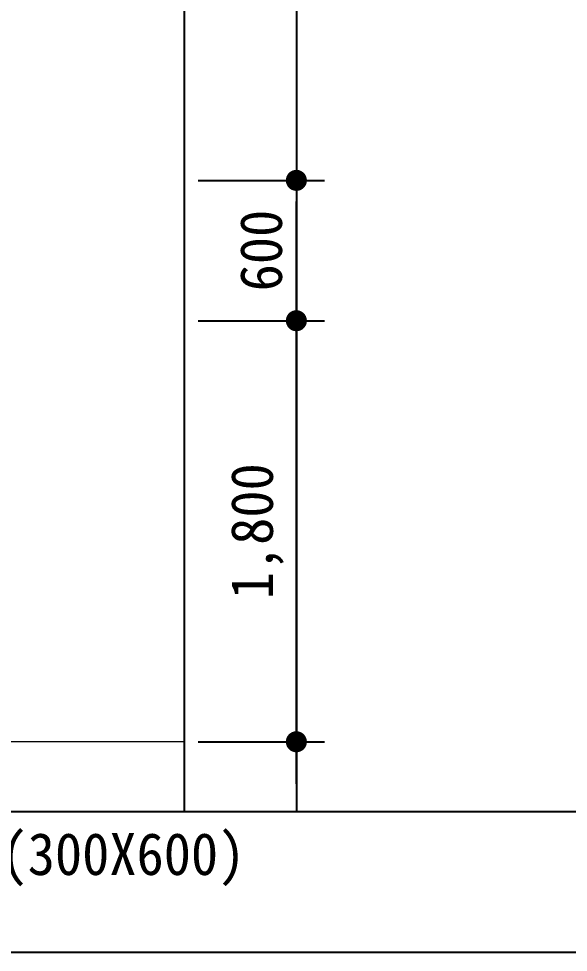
# Model space of a CAD drawing. Header units: millimetres. Extents: x -423835 to -174325, y -1379898 to -1311126.
# Drawn here: x -294099 to -291749, y -1379292 to -1375300 of the extents above; entities that cross this region are included whole.
import ezdxf
from ezdxf.enums import TextEntityAlignment as Align

# ---------------------------------------------------------------- set-up
doc = ezdxf.new("R2010")
doc.units = ezdxf.units.MM
doc.header["$LTSCALE"] = 100
doc.header["$MEASUREMENT"] = 0
doc.header["$PDSIZE"] = -10
doc.layers.get('0').update_dxf_attribs({"linetype": 'CONTINUOUS'})
doc.layers.get('Defpoints').update_dxf_attribs({"color": 153, "linetype": 'CONTINUOUS'})
doc.layers.add('A-DIMS', color=7, linetype='CONTINUOUS')
doc.layers.add('A-MKXS-TEXT1', color=3, linetype='CONTINUOUS', lineweight=25)
doc.layers.add('A-XXXX-FIN2', color=6, linetype='CONTINUOUS', lineweight=20)
doc.styles.add('HY울릉도L', font='')
doc.styles.add('돋움체', font='')
doc.styles.get('HY울릉도L').set_extended_font_data('HYwulM')
doc.styles.get('돋움체').set_extended_font_data('DotumChe')
doc.dimstyles.new('CDIM', dxfattribs={"dimtxt": 3, "dimasz": 1.5, "dimexe": 2, "dimexo": 1, "dimgap": 1, "dimtad": 1, "dimdec": 0, "dimrnd": 0.5, "dimzin": 0, "dimdsep": 32, "dimlunit": 6, "dimtxsty": 'HY울릉도L', "dimblk1": '_CIDOT', "dimblk2": '_CIDOT', "dimsah": 1, "dimcen": 5.5, "dimclrd": 2, "dimclre": 2, "dimclrt": 7, "dimadec": 0, "dimazin": 0, "dimtfac": 1, "dimtdec": 0, "dimtix": 1, "dimtmove": 2, "dimatfit": 1, "dimldrblk": '_CIDOT', "dimfxl": 1, "dimtolj": 1, "dimtzin": 0, "dimlwd": -1, "dimarcsym": 0})

# ---------------------------------------------------------------- blocks, each defined once
blk = doc.blocks.new('_CIDOT')
at = {"color": 0, "linetype": 'ByBlock'}
blk.add_line((2, 0), (-1, 0), dxfattribs=at)
at = {"color": 0, "linetype": 'ByBlock', "const_width": 0.5}
blk.add_lwpolyline([(-0.25, 0, 1), (0.25, 0, 1)], format="xyb", close=True, dxfattribs=at)
blk = doc.blocks.new('*D702')
at = {"layer": 'A-DIMS', "lineweight": -2, "transparency": 16777216}
for p, q in [((-293331.7, -1376591.6), (-292791.7, -1376591.6)), ((-293331.7, -1378391.6), (-292791.7, -1378391.6))]:
    blk.add_line(p, q, dxfattribs=at)
at = {"layer": 'A-DIMS', "transparency": 16777216}
blk.add_line((-292911.7, -1378301.6), (-292911.7, -1376681.6), dxfattribs=at)
at = {"layer": 'Defpoints', "color": 0, "transparency": 16777216}
for p in [(-293391.7, -1376591.6), (-292911.7, -1376591.6), (-293391.7, -1378391.6)]:
    blk.add_point(p, dxfattribs=at)
at = {"layer": 'A-DIMS', "transparency": 16777216, "xscale": 90, "yscale": 90, "zscale": 90}
for p, rotation in [((-292911.7, -1376591.6), 90), ((-292911.7, -1378391.6), 270)]:
    blk.add_blockref('_CIDOT', p, dxfattribs=dict(at, rotation=rotation))
at = {"layer": 'A-DIMS', "color": 3, "transparency": 16777216, "insert": (-293078.8, -1377491.6), "char_height": 180, "attachment_point": 5, "rotation": 90, "style": '돋움체'}
blk.add_mtext('\\A1;1,800', dxfattribs=at)
blk = doc.blocks.new('*D703')
at = {"layer": 'A-DIMS', "lineweight": -2, "transparency": 16777216}
for p, q in [((-293331.7, -1375991.6), (-292791.7, -1375991.6)), ((-293331.7, -1376591.6), (-292791.7, -1376591.6))]:
    blk.add_line(p, q, dxfattribs=at)
at = {"layer": 'A-DIMS', "transparency": 16777216}
blk.add_line((-292911.7, -1376501.6), (-292911.7, -1376081.6), dxfattribs=at)
at = {"layer": 'Defpoints', "color": 0, "transparency": 16777216}
for p in [(-293391.7, -1375991.6), (-292911.7, -1375991.6), (-293391.7, -1376591.6)]:
    blk.add_point(p, dxfattribs=at)
at = {"layer": 'A-DIMS', "transparency": 16777216, "xscale": 90, "yscale": 90, "zscale": 90}
for p, rotation in [((-292911.7, -1375991.6), 90), ((-292911.7, -1376591.6), 270)]:
    blk.add_blockref('_CIDOT', p, dxfattribs=dict(at, rotation=rotation))
at = {"layer": 'A-DIMS', "color": 3, "transparency": 16777216, "insert": (-293061.8, -1376291.6), "char_height": 180, "attachment_point": 5, "rotation": 90, "style": '돋움체'}
blk.add_mtext('\\A1;600', dxfattribs=at)

msp = doc.modelspace()

# ---------------------------------------------------------------- linework, layer by layer
at = {"color": 3, "ltscale": 2}
msp.add_line((-323035.4, -1379291.6), (-278950.4, -1379291.6), dxfattribs=at)
at = {"layer": 'A-XXXX-FIN2'}
msp.add_line((-293391.7, -1378391.6), (-297841.7, -1378391.6), dxfattribs=at)
at = {"layer": 'Defpoints'}
for p, q in [((-293391.7, -1373673.9), (-293391.7, -1378691.6)), ((-292911.7, -1373673.9), (-292911.7, -1378691.6)), ((-279430.4, -1378691.6), (-300992.9, -1378691.6))]:
    msp.add_line(p, q, dxfattribs=at)

# ---------------------------------------------------------------- texts
at = {"layer": 'A-MKXS-TEXT1', "style": '돋움체'}
msp.add_text('THK7 도기질타일(300X600)', height=180, dxfattribs=at).set_placement((-295887.8, -1378871.1), align=Align.MIDDLE_LEFT)

# ---------------------------------------------------------------- dimensions: what is measured, and where the dimension line sits
at = {"layer": 'A-DIMS'}
for base, p1, p2, picture, middle in [((-292911.7, -1375991.6), (-293391.7, -1376591.6), (-293391.7, -1375991.6), '*D703', (-293061.8, -1376291.6)), ((-292911.7, -1376591.6), (-293391.7, -1378391.6), (-293391.7, -1376591.6), '*D702', (-293078.8, -1377491.6))]:
    dim = msp.add_linear_dim(base=base, p1=p1, p2=p2, angle=90, dimstyle='CDIM', override={"dimscale": 60, "dimtxsty": '돋움체', "dimclrd": 256, "dimclre": 256, "dimclrt": 3}, dxfattribs=at)
    dim.commit()
    dim.dimension.update_dxf_attribs({"geometry": picture, "text_midpoint": middle})

doc.saveas('drawing.dxf')
